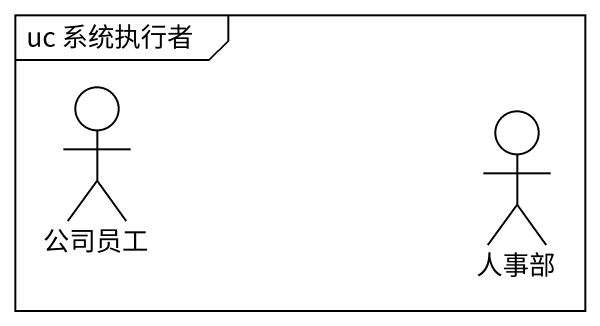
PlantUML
@startuml
mainframe uc 系统执行者
actor 公司员工
actor 人事部
@enduml
